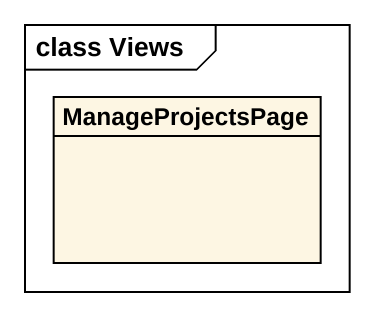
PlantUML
@startuml
mainframe class Views
hide circle
hide empty members
class ManageProjectsPage
@enduml
